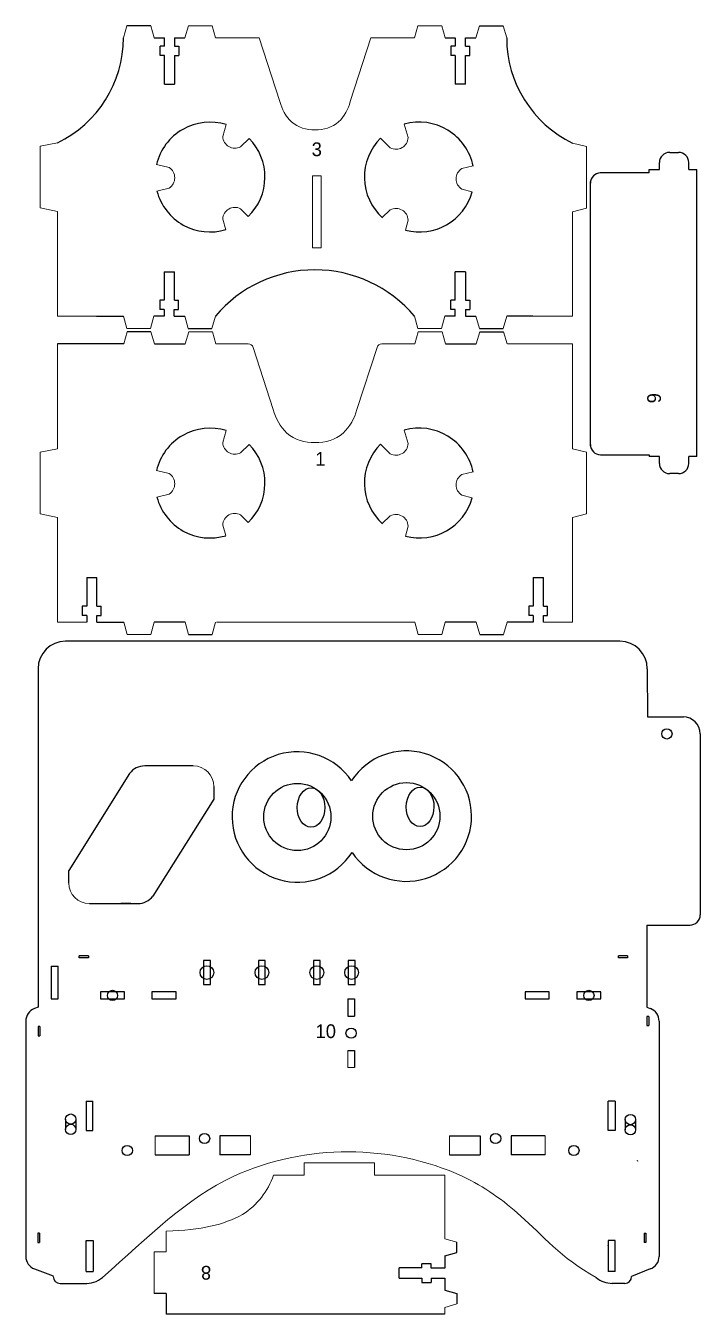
# Model space of a CAD drawing. Header units: millimetres. Extents: x -183 to 711, y -1188576 to 1261.
# Drawn here: x 91.1 to 287.5, y 876 to 1251.5 of the extents above; entities that cross this region are included whole.
import ezdxf

# ---------------------------------------------------------------- set-up
doc = ezdxf.new("R2010")
doc.units = ezdxf.units.MM
doc.header["$MEASUREMENT"] = 0
doc.layers.add('Cut', color=7, linetype='Continuous')

msp = doc.modelspace()

# ---------------------------------------------------------------- linework, layer by layer
at = {"color": 0}
for p, q in [((127.45, 1251.46), (120.52, 1251.46)), ((223.17, 1251.46), (230.11, 1251.46)), ((128.45, 1247.94), (131.45, 1247.94)), ((131.45, 1245.48), (131.45, 1247.94)), ((134.41, 1247.94), (134.41, 1245.48)), ((134.41, 1247.94), (137.41, 1247.94)), ((213.21, 1247.94), (216.12, 1247.94)), ((216.12, 1247.94), (216.12, 1245.48)), ((219.08, 1245.48), (219.08, 1247.94)), ((219.08, 1247.94), (222.08, 1247.94)), ((130.16, 1242.76), (130.16, 1245.48)), ((131.45, 1245.48), (130.16, 1245.48)), ((131.45, 1242.77), (130.16, 1242.77)), ((131.45, 1234.47), (131.45, 1242.77)), ((134.41, 1245.48), (135.65, 1245.48)), ((134.43, 1242.77), (134.43, 1234.47)), ((134.43, 1242.77), (135.65, 1242.77)), ((135.65, 1245.48), (135.65, 1242.77)), ((216.12, 1245.48), (214.87, 1245.48)), ((214.87, 1245.48), (214.87, 1242.77)), ((216.09, 1242.77), (214.87, 1242.77)), ((216.09, 1242.77), (216.09, 1234.47)), ((219.08, 1245.48), (220.37, 1245.48)), ((219.08, 1234.47), (219.08, 1242.77)), ((219.08, 1242.77), (220.37, 1242.77)), ((220.37, 1242.77), (220.37, 1245.48)), ((131.45, 1234.47), (134.43, 1234.47)), ((219.08, 1234.47), (216.09, 1234.47)), ((278.57, 1214.58), (281.13, 1214.58)), ((272.58, 1208.58), (272.58, 1209.58)), ((272.58, 1209.58), (275.58, 1209.58)), ((275.58, 1209.58), (275.58, 1211.58)), ((284.13, 1209.58), (284.13, 1211.58)), ((284.13, 1209.58), (286.46, 1209.58)), ((286.46, 1125.96), (286.46, 1209.58)), ((255.47, 1128.95), (255.47, 1206.08)), ((272.58, 1208.58), (258.33, 1208.58)), ((131.36, 1179.81), (131.36, 1171.51)), ((131.36, 1179.81), (134.35, 1179.81)), ((134.35, 1171.51), (134.35, 1179.81)), ((216.09, 1171.51), (216.09, 1179.81)), ((219.07, 1179.81), (216.09, 1179.81)), ((217.58, 1179.81), (216.09, 1179.81)), ((219.07, 1179.81), (219.07, 1171.51)), ((130.07, 1171.51), (130.07, 1168.8)), ((131.36, 1171.51), (130.07, 1171.51)), ((134.35, 1171.51), (135.56, 1171.51)), ((135.56, 1168.8), (135.56, 1171.51)), ((214.87, 1168.8), (214.87, 1171.51)), ((216.09, 1171.51), (214.87, 1171.51)), ((219.07, 1171.51), (220.36, 1171.51)), ((220.36, 1171.52), (220.36, 1168.8)), ((131.36, 1168.8), (130.07, 1168.8)), ((131.36, 1168.8), (131.36, 1166.81)), ((134.32, 1166.81), (134.32, 1168.8)), ((134.32, 1168.8), (135.56, 1168.8)), ((216.11, 1168.8), (214.87, 1168.8)), ((216.11, 1166.81), (216.11, 1168.8)), ((219.07, 1168.8), (219.07, 1166.81)), ((219.07, 1168.8), (220.36, 1168.8)), ((111.69, 1166.82), (119.52, 1166.82)), ((131.36, 1166.81), (128.36, 1166.81)), ((134.32, 1166.81), (137.36, 1166.81)), ((216.11, 1166.81), (213.12, 1166.81)), ((219.07, 1166.81), (222.17, 1166.81)), ((238.76, 1166.82), (231.11, 1166.82)), ((127.53, 1162.3), (120.6, 1162.3)), ((138.32, 1163.29), (145.28, 1163.29)), ((223.17, 1163.29), (230.11, 1163.29)), ((223.26, 1162.3), (230.2, 1162.3)), ((119.6, 1158.78), (100.31, 1158.78)), ((128.53, 1158.78), (137.51, 1158.78)), ((213.29, 1158.78), (222.26, 1158.78)), ((190.4, 1148.7), (190.4, 1148.7)), ((258.47, 1126.45), (272.58, 1126.45)), ((272.58, 1126.45), (272.58, 1125.96)), ((275.58, 1125.96), (272.58, 1125.96)), ((275.58, 1123.96), (275.58, 1125.96)), ((286.46, 1125.96), (284.13, 1125.96)), ((284.13, 1123.96), (284.13, 1125.96)), ((281.13, 1120.96), (278.58, 1120.96)), ((108.82, 1090.65), (108.82, 1082.35)), ((108.82, 1090.65), (111.8, 1090.65)), ((111.8, 1082.35), (111.8, 1090.65)), ((238.84, 1090.65), (238.84, 1082.35)), ((238.84, 1090.65), (241.83, 1090.65)), ((241.83, 1082.35), (241.83, 1090.65)), ((107.53, 1082.37), (107.53, 1079.65)), ((108.82, 1082.35), (107.53, 1082.35)), ((111.8, 1082.35), (113.02, 1082.35)), ((113.02, 1079.65), (113.02, 1082.35)), ((237.55, 1082.37), (237.55, 1079.65)), ((238.84, 1082.35), (237.55, 1082.35)), ((241.83, 1082.35), (243.04, 1082.35)), ((243.04, 1079.65), (243.04, 1082.35)), ((108.82, 1079.65), (107.53, 1079.65)), ((108.82, 1079.65), (108.82, 1077.65)), ((111.78, 1077.65), (111.78, 1079.65)), ((111.78, 1079.65), (113.02, 1079.65)), ((111.78, 1077.65), (119.6, 1077.65)), ((137.51, 1077.65), (128.45, 1077.65)), ((222.26, 1077.65), (213.2, 1077.65)), ((238.84, 1077.65), (231.2, 1077.65)), ((238.84, 1079.65), (237.55, 1079.65)), ((238.84, 1079.65), (238.84, 1077.65)), ((241.8, 1077.65), (241.8, 1079.65)), ((241.8, 1079.65), (243.04, 1079.65)), ((138.41, 1074.13), (145.36, 1074.13)), ((223.26, 1074.13), (230.2, 1074.13)), ((264.07, 1072.12), (102.65, 1072.12)), ((94.66, 1064.13), (94.65, 983.41)), ((272.06, 1064.13), (272.07, 1050.12)), ((272.07, 1050.12), (282.55, 1050.12)), ((287.46, 1045.13), (287.46, 992.37)), ((121.32, 1033.6), (103.59, 1005.35)), ((139.82, 1035.8), (125.72, 1035.8)), ((145.82, 1029.8), (145.82, 1026.12)), ((145.82, 1026.12), (128.1, 997.88)), ((103.59, 1001.67), (103.59, 1005.35)), ((109.59, 995.68), (123.7, 995.68)), ((121.7, 995.68), (118.71, 995.68)), ((271.91, 989.41), (284.5, 989.41)), ((271.91, 989.41), (271.91, 965.49)), ((94.65, 983.41), (94.65, 965.49)), ((106.61, 979.9), (106.61, 980.41)), ((109.32, 980.41), (106.61, 980.41)), ((109.32, 979.9), (106.61, 979.9)), ((109.32, 980.41), (109.32, 979.9)), ((263.62, 979.9), (263.62, 980.41)), ((266.33, 980.41), (263.62, 980.41)), ((266.33, 979.9), (263.62, 979.9)), ((266.33, 980.41), (266.33, 979.9)), ((98.51, 977.47), (100.51, 977.47)), ((98.51, 977.47), (98.51, 967.92)), ((100.51, 967.92), (100.51, 977.47)), ((144.83, 979.09), (142.83, 979.09)), ((142.83, 979.09), (142.83, 972.09)), ((144.83, 972.09), (144.83, 979.09)), ((160.83, 979.09), (158.83, 979.09)), ((158.83, 979.09), (158.83, 972.09)), ((160.83, 972.09), (160.83, 979.09)), ((176.83, 979.09), (174.83, 979.09)), ((174.83, 979.09), (174.83, 972.09)), ((176.83, 972.09), (176.83, 979.09)), ((186.95, 979.09), (184.95, 979.09)), ((184.95, 979.09), (184.95, 972.09)), ((186.95, 972.09), (186.95, 979.09)), ((112.83, 969.92), (112.83, 967.92)), ((119.83, 969.92), (112.83, 969.92)), ((119.83, 967.92), (119.83, 969.92)), ((127.83, 969.92), (127.83, 967.92)), ((134.83, 969.92), (127.83, 969.92)), ((134.83, 967.92), (134.83, 969.92)), ((142.83, 972.09), (144.83, 972.09)), ((158.83, 972.09), (160.83, 972.09)), ((174.83, 972.09), (176.83, 972.09)), ((184.95, 972.09), (186.95, 972.09)), ((243.51, 969.92), (236.51, 969.92)), ((236.51, 969.92), (236.51, 967.92)), ((243.51, 967.92), (243.51, 969.92)), ((258.54, 969.92), (251.54, 969.92)), ((251.54, 969.92), (251.54, 967.92)), ((258.54, 967.92), (258.54, 969.92)), ((94.65, 965.49), (93.63, 965.07)), ((98.51, 967.92), (100.51, 967.92)), ((112.83, 967.92), (119.83, 967.92)), ((127.83, 967.92), (134.83, 967.92)), ((184.85, 967.92), (186.75, 967.92)), ((184.85, 967.92), (184.85, 962.92)), ((186.75, 967.92), (186.75, 962.92)), ((236.51, 967.92), (243.51, 967.92)), ((251.54, 967.92), (258.54, 967.92)), ((271.91, 965.49), (272.93, 965.07)), ((91.08, 961.44), (91.08, 955.59)), ((184.85, 962.92), (186.75, 962.92)), ((272.47, 962.82), (271.96, 962.82)), ((271.96, 962.82), (271.96, 960.11)), ((272.47, 962.82), (272.47, 960.11)), ((275.48, 961.44), (275.47, 892.86)), ((275.48, 961.44), (275.48, 955.59)), ((95.15, 959.87), (94.65, 959.87)), ((94.65, 959.87), (94.65, 957.16)), ((95.15, 959.87), (95.15, 957.16)), ((271.96, 960.11), (272.47, 960.11)), ((91.08, 955.59), (91.08, 892.87)), ((94.65, 957.16), (95.15, 957.16)), ((184.85, 952.92), (186.75, 952.92)), ((186.75, 952.92), (186.75, 947.92)), ((108.65, 938.13), (110.65, 938.13)), ((108.65, 938.13), (108.65, 929.57)), ((110.65, 929.57), (110.65, 938.13)), ((262.65, 938.13), (260.65, 938.13)), ((260.65, 929.57), (260.65, 938.13)), ((262.65, 938.13), (262.65, 929.57)), ((102.65, 932.88), (102.65, 929.88)), ((105.65, 932.88), (105.65, 929.88)), ((265.63, 932.75), (265.63, 929.76)), ((268.63, 932.75), (268.63, 929.76)), ((108.65, 929.57), (110.65, 929.57)), ((128.72, 927.98), (138.66, 927.98)), ((138.66, 927.98), (138.66, 922.48)), ((156.56, 927.98), (147.62, 927.98)), ((147.62, 927.98), (147.62, 922.48)), ((214.47, 927.98), (223.41, 927.98)), ((223.41, 927.98), (223.41, 922.48)), ((242.31, 927.98), (232.37, 927.98)), ((232.37, 927.98), (232.37, 922.48)), ((262.65, 929.57), (260.65, 929.57)), ((128.72, 922.48), (138.66, 922.48)), ((156.56, 922.48), (147.62, 922.48)), ((214.47, 922.48), (223.41, 922.48)), ((242.31, 922.48), (232.37, 922.48)), ((269.13, 920.74), (269.37, 920.81)), ((91.08, 903.85), (91.08, 892.87)), ((95.09, 899.66), (94.58, 899.66)), ((94.58, 899.66), (94.58, 896.95)), ((95.09, 899.66), (95.09, 896.95)), ((108.66, 897.49), (110.66, 897.49)), ((108.66, 888.49), (108.66, 897.49)), ((110.66, 897.49), (110.66, 888.49)), ((262.66, 897.49), (260.66, 897.49)), ((260.66, 897.49), (260.66, 888.49)), ((262.66, 888.49), (262.66, 897.49)), ((271.12, 899.66), (271.62, 899.66)), ((271.12, 899.66), (271.12, 896.95)), ((271.62, 899.66), (271.62, 896.95)), ((94.58, 896.95), (95.09, 896.95)), ((213.09, 893.03), (216.59, 894.03)), ((216.59, 894.03), (216.59, 897.03)), ((271.62, 896.95), (271.12, 896.95)), ((209.1, 890.74), (206.39, 890.74)), ((206.39, 889.52), (206.39, 890.74)), ((209.1, 889.49), (209.1, 890.74)), ((213.09, 893.03), (213.09, 889.49)), ((93.63, 889.25), (99.09, 887.19)), ((108.66, 888.49), (110.66, 888.49)), ((206.39, 889.52), (199.8, 889.52)), ((199.8, 886.53), (199.8, 889.52)), ((199.8, 886.53), (206.39, 886.53)), ((206.39, 886.53), (206.39, 885.24)), ((213.09, 889.49), (209.1, 889.49)), ((209.1, 886.53), (213.09, 886.53)), ((209.1, 886.53), (209.1, 885.24)), ((213.09, 886.53), (213.09, 883.03)), ((262.66, 888.49), (260.66, 888.49)), ((272.93, 889.23), (267.48, 887.02)), ((101.08, 885.02), (108.15, 885.02)), ((206.38, 885.24), (209.1, 885.24)), ((213.09, 883.03), (216.59, 882.03)), ((265.48, 885.02), (261.74, 885.02)), ((131.97, 882.03), (128.47, 882.03)), ((131.97, 882.03), (131.97, 876.03)), ((216.59, 882.03), (216.59, 879.03)), ((212.98, 876.03), (131.97, 876.03))]:
    msp.add_line(p, q, dxfattribs=at)
for centre, radius in [((277.76, 1045.12), 1.5), ((170.15, 1020.93), 9.79), ((201.9, 1021.14), 9.79), ((143.83, 975.59), 2), ((159.83, 975.59), 2), ((175.83, 975.59), 2), ((185.95, 975.59), 2), ((116.33, 968.92), 1.5), ((255.04, 968.92), 1.5), ((185.8, 957.92), 1.5), ((104.15, 932.88), 1.5), ((104.15, 929.88), 1.5), ((267.13, 932.75), 1.5), ((267.13, 929.76), 1.5), ((143.14, 927.23), 1.5), ((227.89, 927.23), 1.5), ((120.64, 923.73), 1.5), ((250.67, 923.73), 1.5)]:
    msp.add_circle(centre, radius, dxfattribs=at)
for centre, radius, start, end in [((85.61, 1247.94), 33.91, 295.6949, 0), ((265.19, 1247.94), 34.08, 180, 244.1033), ((144.73, 1207.38), 16, 72.751, 166.7844), ((205.67, 1207.38), 16, 11.5452, 105.8416), ((144.73, 1207.38), 16, 313.9145, 44.8311), ((205.67, 1207.38), 16, 134.7855, 227.9492), ((278.58, 1211.58), 3, 90, 180), ((281.13, 1211.58), 3, 0, 90), ((258.47, 1205.58), 3, 90, 180), ((144.73, 1207.38), 16, 194.9951, 286.7273), ((205.67, 1207.38), 16, 255.3327, 344.234), ((175.27, 1142.49), 37.85, 39.999, 140), ((144.73, 1118.21), 16, 72.751, 166.7844), ((205.67, 1118.22), 16, 11.5452, 105.8416), ((144.73, 1118.21), 16, 313.9145, 44.8311), ((205.67, 1118.22), 16, 134.7855, 227.9492), ((258.47, 1129.45), 3, 180, 270), ((278.58, 1123.96), 3, 180, 270), ((281.13, 1123.96), 3, 270, 0), ((144.73, 1118.21), 16, 194.9951, 286.7273), ((205.67, 1118.22), 16, 255.3327, 344.234), ((102.65, 1064.13), 7.99, 90.0001, 179.9979), ((264.07, 1064.13), 7.99, 0.0021, 89.9999), ((282.46, 1045.13), 4.99, 0.0092, 90.0092), ((201.88, 1021.16), 19, 213.8076, 146.9937), ((170.15, 1020.92), 19, 33.7549, 327.0475), ((125.71, 1030.32), 5.48, 90.0879, 143.2603), ((123.71, 1001.15), 5.48, 270.0879, 323.2603), ((284.46, 992.41), 3, 269.9985, 0), ((94.95, 961.42), 3.88, 110.0458, 179.7221), ((271.61, 961.43), 3.88, 0.2779, 69.9542), ((94.95, 892.89), 3.88, 180.2781, 249.9544), ((271.6, 892.87), 3.88, 290.0458, 359.7221), ((101.08, 887.02), 2, 180, 270), ((108.68, 892.23), 7.23, 265.795, 310.5278), ((261.79, 892.09), 7.07, 229.2428, 270.3995), ((265.48, 887.02), 2, 270, 0)]:
    msp.add_arc(centre, radius, start, end, dxfattribs=at)
for centre in [(174.15, 1023.69), (205.9, 1023.89)]:
    msp.add_ellipse(centre, major_axis=(0.03, 5.76), ratio=0.7, dxfattribs=at)
at = {"layer": 'Cut', "color": 0, "lineweight": 9}
for p, q in [((177.06, 1207.72), (174.56, 1207.72)), ((174.56, 1207.72), (174.56, 1186.72)), ((177.06, 1186.72), (177.06, 1207.72)), ((174.56, 1186.72), (177.06, 1186.72)), ((146.28, 1166.82), (145.28, 1163.29)), ((205.27, 1163.29), (204.27, 1166.82)), ((146.36, 1077.65), (145.36, 1074.13)), ((204.35, 1077.65), (146.57, 1077.65)), ((205.35, 1074.13), (204.35, 1077.65)), ((186.75, 967.92), (184.85, 967.92)), ((184.85, 952.92), (184.85, 947.92)), ((184.85, 947.92), (186.75, 947.92)), ((128.72, 927.98), (128.72, 922.48)), ((156.56, 927.98), (156.56, 922.48)), ((214.47, 927.98), (214.47, 922.48)), ((242.31, 927.98), (242.31, 922.48))]:
    msp.add_line(p, q, dxfattribs=at)
for points in [[(127.37, 1163.29), (120.52, 1163.29)], [(205.27, 1163.29), (212.12, 1163.29)], [(127.45, 1074.13), (120.6, 1074.13)], [(205.35, 1074.13), (212.2, 1074.13)]]:
    msp.add_lwpolyline(points, dxfattribs=at)
for points in [[(119.52, 1247.94), (119.52, 1247.94), (120.52, 1251.46), (120.52, 1251.46)], [(128.45, 1247.94), (128.45, 1247.94), (127.45, 1251.46), (127.45, 1251.46)], [(138.42, 1251.46), (138.42, 1251.46), (137.42, 1247.94), (137.42, 1247.94)], [(138.42, 1251.46), (138.42, 1251.46), (145.36, 1251.46), (145.36, 1251.46)], [(145.36, 1251.46), (145.36, 1251.46), (146.36, 1247.94), (146.36, 1247.94)], [(204.27, 1247.94), (204.27, 1247.94), (205.27, 1251.46), (205.27, 1251.46)], [(205.27, 1251.46), (205.27, 1251.46), (212.21, 1251.46), (212.21, 1251.46)], [(213.21, 1247.94), (213.21, 1247.94), (212.21, 1251.46), (212.21, 1251.46)], [(223.17, 1251.46), (223.17, 1251.46), (222.17, 1247.94), (222.17, 1247.94)], [(230.11, 1251.46), (230.11, 1251.46), (231.11, 1247.94), (231.11, 1247.94)], [(146.36, 1247.94), (146.36, 1247.94), (159.03, 1247.94), (159.03, 1247.94)], [(159.03, 1247.94), (159.03, 1247.94), (165.09, 1229.36), (165.09, 1229.36)], [(185.53, 1229.36), (185.53, 1229.36), (191.58, 1247.94), (191.58, 1247.94)], [(191.58, 1247.94), (191.58, 1247.94), (204.27, 1247.94), (204.27, 1247.94)], [(165.09, 1229.36), (165.62, 1227.11), (166.78, 1225.05), (168.44, 1223.43)], [(182.18, 1223.43), (183.83, 1225.05), (185, 1227.11), (185.53, 1229.36)], [(148.42, 1219.17), (148.42, 1219.17), (149.46, 1222.66), (149.46, 1222.66)], [(168.44, 1223.43), (170.37, 1221.85), (172.82, 1221.05), (175.31, 1221.19)], [(175.31, 1221.19), (177.8, 1221.05), (180.25, 1221.85), (182.18, 1223.43)], [(201.3, 1222.77), (201.3, 1222.77), (202.42, 1218.87), (202.42, 1218.87)], [(95.31, 1216.38), (95.31, 1216.38), (100.31, 1217.38), (100.31, 1217.38)], [(150.2, 1216.26), (149.15, 1216.86), (148.48, 1217.96), (148.42, 1219.17)], [(156.08, 1218.66), (156.08, 1218.66), (153.61, 1216.17), (153.61, 1216.17)], [(197.22, 1215.87), (197.22, 1215.87), (194.4, 1218.73), (194.4, 1218.73)], [(202.42, 1218.87), (202.36, 1217.66), (201.69, 1216.56), (200.64, 1215.95)], [(250.31, 1217.28), (250.31, 1217.28), (254.31, 1216.28), (254.31, 1216.28)], [(95.31, 1198.38), (95.31, 1198.38), (95.31, 1216.38), (95.31, 1216.38)], [(153.61, 1216.17), (152.53, 1215.62), (151.25, 1215.65), (150.2, 1216.26)], [(200.64, 1215.95), (199.59, 1215.35), (198.3, 1215.31), (197.22, 1215.87)], [(254.31, 1216.28), (254.31, 1216.28), (254.31, 1198.28), (254.31, 1198.28)], [(129.16, 1211.05), (129.16, 1211.05), (132.81, 1210.16), (132.81, 1210.16)], [(132.81, 1210.16), (133.83, 1209.51), (134.45, 1208.38), (134.45, 1207.16)], [(216.39, 1206.86), (216.39, 1208.07), (217, 1209.2), (218.02, 1209.86)], [(218.02, 1209.86), (218.02, 1209.86), (221.34, 1210.62), (221.34, 1210.62)], [(134.45, 1207.16), (134.45, 1205.95), (133.83, 1204.82), (132.81, 1204.16)], [(218.02, 1203.86), (217, 1204.52), (216.39, 1205.65), (216.39, 1206.86)], [(132.81, 1204.16), (132.81, 1204.16), (129.28, 1203.24), (129.28, 1203.24)], [(221.07, 1203.03), (221.07, 1203.03), (218.02, 1203.86), (218.02, 1203.86)], [(100.31, 1197.38), (100.31, 1197.38), (95.31, 1198.38), (95.31, 1198.38)], [(148.42, 1195.16), (148.48, 1196.37), (149.15, 1197.46), (150.2, 1198.07)], [(150.2, 1198.07), (151.25, 1198.68), (152.53, 1198.71), (153.61, 1198.16)], [(153.61, 1198.16), (153.61, 1198.16), (155.83, 1195.85), (155.83, 1195.85)], [(194.86, 1195.58), (194.86, 1195.58), (197.22, 1197.85), (197.22, 1197.85)], [(197.22, 1197.85), (198.3, 1198.4), (199.59, 1198.37), (200.64, 1197.77)], [(200.64, 1197.77), (201.69, 1197.16), (202.36, 1196.06), (202.42, 1194.85)], [(254.31, 1198.28), (254.31, 1198.28), (250.31, 1197.28), (250.31, 1197.28)], [(100.31, 1196.38), (100.31, 1196.38), (100.31, 1197.38), (100.31, 1197.38)], [(100.31, 1166.82), (100.31, 1166.82), (100.31, 1196.38), (100.31, 1196.38)], [(149.34, 1192.05), (149.34, 1192.05), (148.42, 1195.16), (148.42, 1195.16)], [(202.42, 1194.85), (202.42, 1194.85), (201.62, 1191.9), (201.62, 1191.9)], [(250.31, 1197.28), (250.31, 1197.28), (250.31, 1166.82), (250.31, 1166.82)], [(119.52, 1166.82), (119.52, 1166.82), (100.31, 1166.82), (100.31, 1166.82)], [(120.52, 1163.29), (120.52, 1163.29), (119.52, 1166.82), (119.52, 1166.82)], [(128.36, 1166.81), (128.36, 1166.81), (127.37, 1163.29), (127.37, 1163.29)], [(138.32, 1163.29), (138.32, 1163.29), (137.36, 1166.81), (137.36, 1166.81)], [(213.12, 1166.82), (213.12, 1166.82), (212.12, 1163.29), (212.12, 1163.29)], [(223.17, 1163.29), (223.17, 1163.29), (222.17, 1166.81), (222.17, 1166.81)], [(231.11, 1166.82), (231.11, 1166.82), (230.11, 1163.29), (230.11, 1163.29)], [(250.31, 1166.82), (250.31, 1166.82), (231.11, 1166.82), (231.11, 1166.82)], [(119.6, 1158.77), (119.6, 1158.77), (120.6, 1162.3), (120.6, 1162.3)], [(128.53, 1158.78), (128.53, 1158.78), (127.53, 1162.3), (127.53, 1162.3)], [(138.51, 1162.3), (138.51, 1162.3), (137.51, 1158.78), (137.51, 1158.78)], [(138.51, 1162.3), (138.51, 1162.3), (145.45, 1162.3), (145.45, 1162.3)], [(145.45, 1162.3), (145.45, 1162.3), (146.45, 1158.78), (146.45, 1158.78)], [(204.35, 1158.78), (204.35, 1158.78), (205.35, 1162.3), (205.35, 1162.3)], [(205.35, 1162.3), (205.35, 1162.3), (212.29, 1162.3), (212.29, 1162.3)], [(213.29, 1158.78), (213.29, 1158.78), (212.29, 1162.3), (212.29, 1162.3)], [(223.26, 1162.3), (223.26, 1162.3), (222.26, 1158.78), (222.26, 1158.78)], [(230.2, 1162.3), (230.2, 1162.3), (231.2, 1158.78), (231.2, 1158.78)], [(100.31, 1128.21), (100.31, 1128.21), (100.31, 1158.78), (100.31, 1158.78)], [(146.45, 1158.78), (146.45, 1158.78), (155.84, 1158.78), (155.84, 1158.78)], [(155.84, 1158.78), (156.49, 1158.78), (157.07, 1158.36), (157.27, 1157.74)], [(157.27, 1157.74), (157.27, 1157.74), (163.16, 1139.65), (163.16, 1139.65)], [(187.46, 1139.65), (187.46, 1139.65), (193.35, 1157.74), (193.35, 1157.74)], [(193.35, 1157.74), (193.55, 1158.36), (194.13, 1158.78), (194.78, 1158.78)], [(193.35, 1157.74), (193.35, 1157.74), (193.35, 1157.74), (193.35, 1157.74)], [(194.78, 1158.78), (194.78, 1158.78), (204.35, 1158.78), (204.35, 1158.78)], [(231.31, 1158.78), (231.31, 1158.78), (250.31, 1158.78), (250.31, 1158.78)], [(250.31, 1158.78), (250.31, 1158.78), (250.31, 1128.21), (250.31, 1128.21)], [(163.16, 1139.65), (163.8, 1137.03), (165.16, 1134.65), (167.1, 1132.77)], [(183.51, 1132.77), (185.45, 1134.65), (186.82, 1137.03), (187.46, 1139.65)], [(148.42, 1130.01), (148.42, 1130.01), (149.46, 1133.5), (149.46, 1133.5)], [(167.1, 1132.77), (169.4, 1130.86), (172.33, 1129.88), (175.31, 1130.02)], [(175.31, 1130.02), (178.29, 1129.88), (181.22, 1130.86), (183.51, 1132.77)], [(201.3, 1133.61), (201.3, 1133.61), (202.42, 1129.71), (202.42, 1129.71)], [(95.31, 1127.21), (95.31, 1127.21), (100.31, 1128.21), (100.31, 1128.21)], [(95.31, 1109.21), (95.31, 1109.21), (95.31, 1127.21), (95.31, 1127.21)], [(150.2, 1127.09), (149.15, 1127.7), (148.48, 1128.8), (148.42, 1130.01)], [(153.61, 1127.01), (152.53, 1126.46), (151.25, 1126.49), (150.2, 1127.09)], [(156.08, 1129.5), (156.08, 1129.5), (153.61, 1127.01), (153.61, 1127.01)], [(197.22, 1126.71), (197.22, 1126.71), (194.4, 1129.57), (194.4, 1129.57)], [(200.64, 1126.79), (199.59, 1126.18), (198.3, 1126.15), (197.22, 1126.71)], [(202.42, 1129.71), (202.36, 1128.49), (201.69, 1127.4), (200.64, 1126.79)], [(250.31, 1128.21), (250.31, 1128.21), (254.31, 1127.21), (254.31, 1127.21)], [(254.31, 1127.21), (254.31, 1127.21), (254.31, 1109.21), (254.31, 1109.21)], [(129.16, 1121.88), (129.16, 1121.88), (132.81, 1121), (132.81, 1121)], [(132.81, 1121), (133.83, 1120.34), (134.45, 1119.22), (134.45, 1118)], [(216.39, 1117.7), (216.39, 1118.91), (217, 1120.04), (218.02, 1120.7)], [(218.02, 1120.7), (218.02, 1120.7), (221.34, 1121.46), (221.34, 1121.46)], [(134.45, 1118), (134.45, 1116.79), (133.83, 1115.66), (132.81, 1115)], [(218.02, 1114.7), (217, 1115.35), (216.39, 1116.48), (216.39, 1117.7)], [(132.81, 1115), (132.81, 1115), (129.28, 1114.08), (129.28, 1114.08)], [(221.07, 1113.87), (221.07, 1113.87), (218.02, 1114.7), (218.02, 1114.7)], [(100.31, 1108.21), (100.31, 1108.21), (95.31, 1109.21), (95.31, 1109.21)], [(100.31, 1077.65), (100.31, 1077.65), (100.31, 1108.21), (100.31, 1108.21)], [(148.42, 1105.99), (148.48, 1107.2), (149.15, 1108.3), (150.2, 1108.91)], [(150.2, 1108.91), (151.25, 1109.51), (152.53, 1109.55), (153.61, 1108.99)], [(153.61, 1108.99), (153.61, 1108.99), (155.83, 1106.69), (155.83, 1106.69)], [(194.86, 1106.42), (194.86, 1106.42), (197.22, 1108.69), (197.22, 1108.69)], [(197.22, 1108.69), (198.3, 1109.24), (199.59, 1109.21), (200.64, 1108.6)], [(200.64, 1108.6), (201.69, 1108), (202.36, 1106.9), (202.42, 1105.69)], [(254.31, 1109.21), (254.31, 1109.21), (250.31, 1108.21), (250.31, 1108.21)], [(250.31, 1108.21), (250.31, 1108.21), (250.31, 1077.65), (250.31, 1077.65)], [(149.34, 1102.89), (149.34, 1102.89), (148.42, 1105.99), (148.42, 1105.99)], [(202.42, 1105.69), (202.42, 1105.69), (201.62, 1102.74), (201.62, 1102.74)], [(108.82, 1077.65), (108.82, 1077.65), (100.31, 1077.65), (100.31, 1077.65)], [(120.6, 1074.13), (120.6, 1074.13), (119.6, 1077.65), (119.6, 1077.65)], [(128.45, 1077.65), (128.45, 1077.65), (127.45, 1074.12), (127.45, 1074.12)], [(138.41, 1074.13), (138.41, 1074.13), (137.45, 1077.65), (137.45, 1077.65)], [(213.2, 1077.65), (213.2, 1077.65), (212.2, 1074.13), (212.2, 1074.13)], [(223.26, 1074.12), (223.26, 1074.12), (222.26, 1077.65), (222.26, 1077.65)], [(231.2, 1077.65), (231.2, 1077.65), (230.2, 1074.13), (230.2, 1074.13)], [(250.31, 1077.65), (250.31, 1077.65), (241.8, 1077.65), (241.8, 1077.65)], [(145.82, 1029.8), (145.81, 1033.12), (143.15, 1035.79), (139.82, 1035.8)], [(103.59, 1001.67), (103.6, 998.35), (106.27, 995.69), (109.59, 995.68)], [(218.36, 916.2), (197.13, 925.71), (172.88, 925.74), (151.64, 916.26)], [(172.15, 916.57), (172.15, 916.57), (172.15, 920.1), (172.15, 920.1)], [(172.15, 920.1), (172.15, 920.1), (192.65, 920.1), (192.65, 920.1)], [(192.65, 920.1), (192.65, 920.1), (192.65, 916.57), (192.65, 916.57)], [(151.64, 916.26), (137.96, 909.81), (126.98, 898.74), (113.37, 886.74)], [(154.2, 905.06), (158.41, 907.78), (161.6, 911.84), (163.25, 916.57)], [(163.25, 916.57), (163.25, 916.57), (172.15, 916.57), (172.15, 916.57)], [(192.65, 916.57), (192.65, 916.57), (213.09, 916.57), (213.09, 916.57)], [(213.09, 916.57), (213.09, 916.57), (213.09, 898.03), (213.09, 898.03)], [(235.22, 904.59), (230.21, 909.26), (224.51, 913.18), (218.36, 916.2)], [(131.97, 900.24), (142.4, 900.48), (148.6, 902.12), (154.2, 905.06)], [(257.17, 886.74), (246.79, 892.43), (241.55, 899.09), (235.22, 904.59)], [(131.97, 894.23), (131.97, 894.23), (131.97, 900.24), (131.97, 900.24)], [(213.09, 898.03), (213.09, 898.03), (216.59, 897.03), (216.59, 897.03)], [(128.47, 882.03), (128.47, 882.03), (128.47, 894.23), (128.47, 894.23)], [(128.47, 894.23), (128.47, 894.23), (131.97, 894.23), (131.97, 894.23)], [(260.59, 896.06), (260.59, 896.06), (260.59, 895.97), (260.59, 895.97)], [(216.59, 879.03), (216.59, 879.03), (213.09, 878.03), (213.09, 878.03)], [(213.09, 878.03), (213.09, 878.03), (213.09, 876.03), (213.09, 876.03)]]:
    msp.add_open_spline(points, degree=3, dxfattribs=at)

# ---------------------------------------------------------------- texts
at = {"color": 0, "char_height": 4, "width": 10.4716, "attachment_point": 1}
for s, insert in [('3', (174.32, 1217.47)), ('1', (175.36, 1127.27)), ('10', (175.45, 960.5))]:
    msp.add_mtext(s, dxfattribs=dict(at, insert=insert))
at = {"color": 0, "insert": (276.03, 1144.44), "char_height": 4, "width": 10.4716, "attachment_point": 1, "rotation": 270}
msp.add_mtext('6', dxfattribs=at)
at = {"color": 0, "extrusion": (0, 0, -1), "insert": (142.09, 886.1), "char_height": 4, "width": 10.4716, "attachment_point": 1, "text_direction": (1, -5.2e-05, 0)}
msp.add_mtext('8', dxfattribs=at)

doc.saveas('drawing.dxf')
